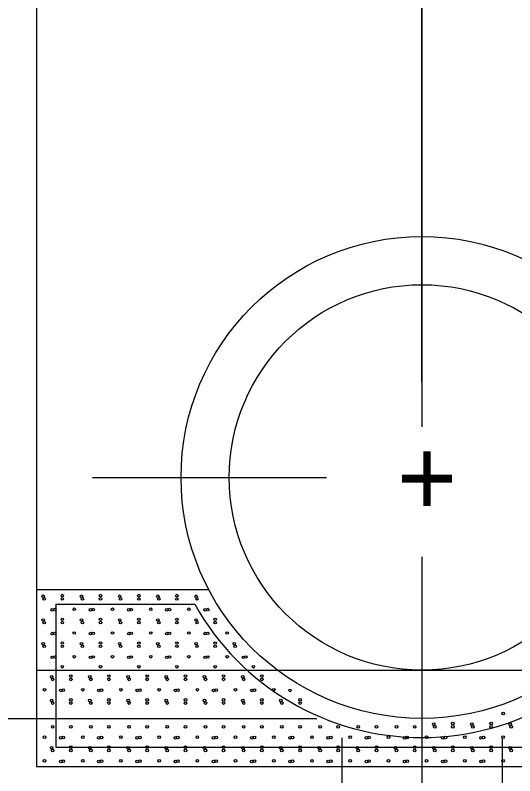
# Model space of a CAD drawing. Extents: x 997.6 to 1036.8, y 998.9 to 1022.6.
# Drawn here: x 1010.695 to 1011.991, y 1007.351 to 1009.324 of the extents above; entities that cross this region are included whole.
import ezdxf

# ---------------------------------------------------------------- set-up
doc = ezdxf.new("R2010")
doc.units = 0
doc.layers.add('1', color=7, linetype='Continuous')

msp = doc.modelspace()

# ---------------------------------------------------------------- linework, layer by layer
at = {"layer": '1'}
for p, q in [((1011.75, 1012.1219), (1011.75, 1008.2564)), ((1010.75, 1009.5), (1010.75, 1007.375)), ((1010.8952, 1008.125), (1011.5028, 1008.125)), ((1011.75, 1007.9186), (1011.75, 1007.2757)), ((1010.75, 1007.834), (1011.1969, 1007.834)), ((1010.8, 1007.796), (1010.8, 1007.425)), ((1010.8, 1007.796), (1011.1606, 1007.796)), ((1010.75, 1007.625), (1011.375, 1007.625)), ((1011.375, 1007.625), (1012.125, 1007.625)), ((1009.747, 1007.5), (1011.4773, 1007.5)), ((1011.542, 1007.4496), (1011.542, 1007.0529)), ((1011.9585, 1007.4496), (1011.9585, 1007.0529)), ((1010.8, 1007.425), (1012.7, 1007.425)), ((1010.75, 1007.375), (1012.75, 1007.375))]:
    msp.add_line(p, q, dxfattribs=at)
msp.add_lwpolyline([(1011.75, 1008.3723), (1011.75, 1010.2564)], dxfattribs=at)
for centre, radius in [((1011.75, 1008.125), 0.625), ((1011.75, 1008.125), 0.5), ((1010.7673, 1007.8167), 0.00339), ((1010.7698, 1007.8098), 0.00339), ((1010.8168, 1007.8184), 0.00339), ((1010.8168, 1007.8098), 0.00339), ((1010.8664, 1007.8167), 0.00339), ((1010.8689, 1007.8098), 0.00339), ((1010.916, 1007.8184), 0.00339), ((1010.916, 1007.8098), 0.00339), ((1010.9656, 1007.8167), 0.00339), ((1010.9681, 1007.8098), 0.00339), ((1011.0152, 1007.8184), 0.00339), ((1011.0152, 1007.8098), 0.00339), ((1011.0648, 1007.8167), 0.00339), ((1011.0673, 1007.8098), 0.00339), ((1011.1143, 1007.8184), 0.00339), ((1011.1143, 1007.8098), 0.00339), ((1011.1639, 1007.8167), 0.00339), ((1011.1664, 1007.8098), 0.00339), ((1010.7908, 1007.7813), 0.00339), ((1010.7975, 1007.7821), 0.00339), ((1010.8479, 1007.7829), 0.00339), ((1010.8899, 1007.7813), 0.00339), ((1010.8967, 1007.7821), 0.00339), ((1010.9471, 1007.7829), 0.00339), ((1010.9891, 1007.7813), 0.00339), ((1010.9958, 1007.7821), 0.00339), ((1011.0463, 1007.7829), 0.00339), ((1011.0883, 1007.7813), 0.00339), ((1011.095, 1007.7821), 0.00339), ((1011.1454, 1007.7829), 0.00339), ((1011.1874, 1007.7813), 0.00339), ((1011.1942, 1007.7821), 0.00339), ((1010.7673, 1007.7552), 0.00339), ((1010.7698, 1007.7483), 0.00339), ((1010.8168, 1007.7569), 0.00339), ((1010.8168, 1007.7483), 0.00339), ((1010.8664, 1007.7552), 0.00339), ((1010.8689, 1007.7483), 0.00339), ((1010.916, 1007.7569), 0.00339), ((1010.916, 1007.7483), 0.00339), ((1010.9656, 1007.7552), 0.00339), ((1010.9681, 1007.7483), 0.00339), ((1011.0152, 1007.7569), 0.00339), ((1011.0152, 1007.7483), 0.00339), ((1011.0648, 1007.7552), 0.00339), ((1011.0673, 1007.7483), 0.00339), ((1011.1143, 1007.7569), 0.00339), ((1011.1143, 1007.7483), 0.00339), ((1011.1639, 1007.7552), 0.00339), ((1011.1664, 1007.7483), 0.00339), ((1011.2135, 1007.7569), 0.00339), ((1011.2135, 1007.7483), 0.00339), ((1010.7908, 1007.7198), 0.00339), ((1010.7975, 1007.7206), 0.00339), ((1010.8479, 1007.7214), 0.00339), ((1010.8899, 1007.7198), 0.00339), ((1010.8967, 1007.7206), 0.00339), ((1010.9471, 1007.7214), 0.00339), ((1010.9891, 1007.7198), 0.00339), ((1010.9958, 1007.7206), 0.00339), ((1011.0463, 1007.7214), 0.00339), ((1011.0883, 1007.7198), 0.00339), ((1011.095, 1007.7206), 0.00339), ((1011.1454, 1007.7214), 0.00339), ((1011.1874, 1007.7198), 0.00339), ((1011.1942, 1007.7206), 0.00339), ((1011.2446, 1007.7214), 0.00339), ((1010.7673, 1007.6937), 0.00339), ((1010.7698, 1007.6868), 0.00339), ((1010.8168, 1007.6954), 0.00339), ((1010.8168, 1007.6868), 0.00339), ((1010.8664, 1007.6937), 0.00339), ((1010.8689, 1007.6868), 0.00339), ((1010.916, 1007.6954), 0.00339), ((1010.916, 1007.6868), 0.00339), ((1010.9656, 1007.6937), 0.00339), ((1010.9681, 1007.6868), 0.00339), ((1011.0152, 1007.6954), 0.00339), ((1011.0152, 1007.6868), 0.00339), ((1011.0648, 1007.6937), 0.00339), ((1011.0673, 1007.6868), 0.00339), ((1011.1143, 1007.6954), 0.00339), ((1011.1143, 1007.6868), 0.00339), ((1011.1639, 1007.6937), 0.00339), ((1011.1664, 1007.6868), 0.00339), ((1011.2135, 1007.6954), 0.00339), ((1011.2135, 1007.6868), 0.00339), ((1011.2631, 1007.6937), 0.00339), ((1011.2656, 1007.6868), 0.00339), ((1010.7908, 1007.6583), 0.00339), ((1010.7975, 1007.6591), 0.00339), ((1010.8479, 1007.6599), 0.00339), ((1010.8899, 1007.6583), 0.00339), ((1010.8967, 1007.6591), 0.00339), ((1010.9471, 1007.6599), 0.00339), ((1010.9891, 1007.6583), 0.00339), ((1010.9958, 1007.6591), 0.00339), ((1011.0463, 1007.6599), 0.00339), ((1011.0883, 1007.6583), 0.00339), ((1011.095, 1007.6591), 0.00339), ((1011.1454, 1007.6599), 0.00339), ((1011.1874, 1007.6583), 0.00339), ((1011.1942, 1007.6591), 0.00339), ((1011.2446, 1007.6599), 0.00339), ((1011.2866, 1007.6583), 0.00339), ((1011.2933, 1007.6591), 0.00339), ((1010.8168, 1007.6339), 0.00339), ((1010.916, 1007.6339), 0.00339), ((1011.0152, 1007.6339), 0.00339), ((1011.1143, 1007.6339), 0.00339), ((1011.2135, 1007.6339), 0.00339), ((1011.3127, 1007.6339), 0.00339), ((1010.7892, 1007.6079), 0.00339), ((1010.8388, 1007.6097), 0.00339), ((1010.8883, 1007.6079), 0.00339), ((1010.9379, 1007.6097), 0.00339), ((1010.9875, 1007.6079), 0.00339), ((1011.0371, 1007.6097), 0.00339), ((1011.0867, 1007.6079), 0.00339), ((1011.1363, 1007.6097), 0.00339), ((1011.1858, 1007.6079), 0.00339), ((1011.2354, 1007.6097), 0.00339), ((1011.285, 1007.6079), 0.00339), ((1011.3346, 1007.6097), 0.00339), ((1010.7917, 1007.6011), 0.00339), ((1010.8388, 1007.6011), 0.00339), ((1010.8908, 1007.6011), 0.00339), ((1010.9379, 1007.6011), 0.00339), ((1010.99, 1007.6011), 0.00339), ((1011.0371, 1007.6011), 0.00339), ((1011.0892, 1007.6011), 0.00339), ((1011.1363, 1007.6011), 0.00339), ((1011.1883, 1007.6011), 0.00339), ((1011.2354, 1007.6011), 0.00339), ((1011.2875, 1007.6011), 0.00339), ((1011.3346, 1007.6011), 0.00339), ((1010.7707, 1007.5742), 0.00339), ((1010.8127, 1007.5725), 0.00339), ((1010.8194, 1007.5733), 0.00339), ((1010.8698, 1007.5742), 0.00339), ((1010.9118, 1007.5725), 0.00339), ((1010.9186, 1007.5733), 0.00339), ((1010.969, 1007.5742), 0.00339), ((1011.011, 1007.5725), 0.00339), ((1011.0178, 1007.5733), 0.00339), ((1011.0682, 1007.5742), 0.00339), ((1011.1102, 1007.5725), 0.00339), ((1011.1169, 1007.5733), 0.00339), ((1011.1673, 1007.5742), 0.00339), ((1011.2093, 1007.5725), 0.00339), ((1011.2161, 1007.5733), 0.00339), ((1011.2665, 1007.5742), 0.00339), ((1011.3085, 1007.5725), 0.00339), ((1011.3153, 1007.5733), 0.00339), ((1011.3657, 1007.5742), 0.00339), ((1011.4077, 1007.5725), 0.00339), ((1010.8388, 1007.5482), 0.00339), ((1010.9379, 1007.5482), 0.00339), ((1011.0371, 1007.5482), 0.00339), ((1011.1363, 1007.5482), 0.00339), ((1011.2354, 1007.5482), 0.00339), ((1011.3346, 1007.5482), 0.00339), ((1011.4338, 1007.5482), 0.00339), ((1010.7892, 1007.5464), 0.00339), ((1010.7917, 1007.5396), 0.00339), ((1010.8388, 1007.5396), 0.00339), ((1010.8883, 1007.5464), 0.00339), ((1010.8908, 1007.5396), 0.00339), ((1010.9379, 1007.5396), 0.00339), ((1010.9875, 1007.5464), 0.00339), ((1010.99, 1007.5396), 0.00339), ((1011.0371, 1007.5396), 0.00339), ((1011.0867, 1007.5464), 0.00339), ((1011.0892, 1007.5396), 0.00339), ((1011.1363, 1007.5396), 0.00339), ((1011.1858, 1007.5464), 0.00339), ((1011.1883, 1007.5396), 0.00339), ((1011.2354, 1007.5396), 0.00339), ((1011.285, 1007.5464), 0.00339), ((1011.2875, 1007.5396), 0.00339), ((1011.3346, 1007.5396), 0.00339), ((1011.3842, 1007.5464), 0.00339), ((1011.3867, 1007.5396), 0.00339), ((1011.4338, 1007.5396), 0.00339), ((1011.9607, 1007.5127), 0.00339), ((1010.7917, 1007.4781), 0.00339), ((1010.8388, 1007.4781), 0.00339), ((1010.8908, 1007.4781), 0.00339), ((1010.9379, 1007.4781), 0.00339), ((1010.99, 1007.4781), 0.00339), ((1011.0371, 1007.4781), 0.00339), ((1011.0892, 1007.4781), 0.00339), ((1011.1363, 1007.4781), 0.00339), ((1011.1883, 1007.4781), 0.00339), ((1011.2354, 1007.4781), 0.00339), ((1011.2875, 1007.4781), 0.00339), ((1011.3346, 1007.4781), 0.00339), ((1011.3867, 1007.4781), 0.00339), ((1011.4338, 1007.4781), 0.00339), ((1011.4858, 1007.4781), 0.00339), ((1011.5329, 1007.4781), 0.00339), ((1011.585, 1007.4781), 0.00339), ((1011.6321, 1007.4781), 0.00339), ((1011.6842, 1007.4781), 0.00339), ((1011.7313, 1007.4781), 0.00339), ((1011.7808, 1007.4849), 0.00339), ((1011.7833, 1007.4781), 0.00339), ((1011.8304, 1007.4867), 0.00339), ((1011.8304, 1007.4781), 0.00339), ((1011.88, 1007.4849), 0.00339), ((1011.8825, 1007.4781), 0.00339), ((1011.9296, 1007.4867), 0.00339), ((1011.9296, 1007.4781), 0.00339), ((1011.9792, 1007.4849), 0.00339), ((1011.9817, 1007.4781), 0.00339), ((1010.7707, 1007.4512), 0.00339), ((1010.8127, 1007.4495), 0.00339), ((1010.8194, 1007.4503), 0.00339), ((1010.8698, 1007.4512), 0.00339), ((1010.9118, 1007.4495), 0.00339), ((1010.9186, 1007.4503), 0.00339), ((1010.969, 1007.4512), 0.00339), ((1011.011, 1007.4495), 0.00339), ((1011.0178, 1007.4503), 0.00339), ((1011.0682, 1007.4512), 0.00339), ((1011.1102, 1007.4495), 0.00339), ((1011.1169, 1007.4503), 0.00339), ((1011.1673, 1007.4512), 0.00339), ((1011.2093, 1007.4495), 0.00339), ((1011.2161, 1007.4503), 0.00339), ((1011.2665, 1007.4512), 0.00339), ((1011.3085, 1007.4495), 0.00339), ((1011.3153, 1007.4503), 0.00339), ((1011.3657, 1007.4512), 0.00339), ((1011.4077, 1007.4495), 0.00339), ((1011.4144, 1007.4503), 0.00339), ((1011.4648, 1007.4512), 0.00339), ((1011.5068, 1007.4495), 0.00339), ((1011.5136, 1007.4503), 0.00339), ((1011.564, 1007.4512), 0.00339), ((1011.606, 1007.4495), 0.00339), ((1011.6128, 1007.4503), 0.00339), ((1011.6632, 1007.4512), 0.00339), ((1011.7052, 1007.4495), 0.00339), ((1011.7119, 1007.4503), 0.00339), ((1011.7623, 1007.4512), 0.00339), ((1011.8043, 1007.4495), 0.00339), ((1011.8111, 1007.4503), 0.00339), ((1011.8615, 1007.4512), 0.00339), ((1011.9035, 1007.4495), 0.00339), ((1011.9103, 1007.4503), 0.00339), ((1011.9607, 1007.4512), 0.00339), ((1010.7892, 1007.4234), 0.00339), ((1010.7917, 1007.4166), 0.00339), ((1010.8388, 1007.4252), 0.00339), ((1010.8388, 1007.4166), 0.00339), ((1010.8883, 1007.4234), 0.00339), ((1010.8908, 1007.4166), 0.00339), ((1010.9379, 1007.4252), 0.00339), ((1010.9379, 1007.4166), 0.00339), ((1010.9875, 1007.4234), 0.00339), ((1010.99, 1007.4166), 0.00339), ((1011.0371, 1007.4252), 0.00339), ((1011.0371, 1007.4166), 0.00339), ((1011.0867, 1007.4234), 0.00339), ((1011.0892, 1007.4166), 0.00339), ((1011.1363, 1007.4252), 0.00339), ((1011.1363, 1007.4166), 0.00339), ((1011.1858, 1007.4234), 0.00339), ((1011.1883, 1007.4166), 0.00339), ((1011.2354, 1007.4252), 0.00339), ((1011.2354, 1007.4166), 0.00339), ((1011.285, 1007.4234), 0.00339), ((1011.2875, 1007.4166), 0.00339), ((1011.3346, 1007.4252), 0.00339), ((1011.3346, 1007.4166), 0.00339), ((1011.3842, 1007.4234), 0.00339), ((1011.3867, 1007.4166), 0.00339), ((1011.4338, 1007.4252), 0.00339), ((1011.4338, 1007.4166), 0.00339), ((1011.4833, 1007.4234), 0.00339), ((1011.4858, 1007.4166), 0.00339), ((1011.5329, 1007.4252), 0.00339), ((1011.5329, 1007.4166), 0.00339), ((1011.5825, 1007.4234), 0.00339), ((1011.585, 1007.4166), 0.00339), ((1011.6321, 1007.4252), 0.00339), ((1011.6321, 1007.4166), 0.00339), ((1011.6817, 1007.4234), 0.00339), ((1011.6842, 1007.4166), 0.00339), ((1011.7313, 1007.4252), 0.00339), ((1011.7313, 1007.4166), 0.00339), ((1011.7808, 1007.4234), 0.00339), ((1011.7833, 1007.4166), 0.00339), ((1011.8304, 1007.4252), 0.00339), ((1011.8304, 1007.4166), 0.00339), ((1011.88, 1007.4234), 0.00339), ((1011.8825, 1007.4166), 0.00339), ((1011.9296, 1007.4252), 0.00339), ((1011.9296, 1007.4166), 0.00339), ((1011.9792, 1007.4234), 0.00339), ((1011.9817, 1007.4166), 0.00339), ((1010.7707, 1007.3897), 0.00339), ((1010.8698, 1007.3897), 0.00339), ((1010.969, 1007.3897), 0.00339), ((1011.0682, 1007.3897), 0.00339), ((1011.1673, 1007.3897), 0.00339), ((1011.2665, 1007.3897), 0.00339), ((1011.3657, 1007.3897), 0.00339), ((1011.4648, 1007.3897), 0.00339), ((1011.564, 1007.3897), 0.00339), ((1011.6632, 1007.3897), 0.00339), ((1011.7623, 1007.3897), 0.00339), ((1011.8615, 1007.3897), 0.00339), ((1011.9607, 1007.3897), 0.00339), ((1010.8127, 1007.388), 0.00339), ((1010.8194, 1007.3888), 0.00339), ((1010.9118, 1007.388), 0.00339), ((1010.9186, 1007.3888), 0.00339), ((1011.011, 1007.388), 0.00339), ((1011.0178, 1007.3888), 0.00339), ((1011.1102, 1007.388), 0.00339), ((1011.1169, 1007.3888), 0.00339), ((1011.2093, 1007.388), 0.00339), ((1011.2161, 1007.3888), 0.00339), ((1011.3085, 1007.388), 0.00339), ((1011.3153, 1007.3888), 0.00339), ((1011.4077, 1007.388), 0.00339), ((1011.4144, 1007.3888), 0.00339), ((1011.5068, 1007.388), 0.00339), ((1011.5136, 1007.3888), 0.00339), ((1011.606, 1007.388), 0.00339), ((1011.6128, 1007.3888), 0.00339), ((1011.7052, 1007.388), 0.00339), ((1011.7119, 1007.3888), 0.00339), ((1011.8043, 1007.388), 0.00339), ((1011.8111, 1007.3888), 0.00339), ((1011.9035, 1007.388), 0.00339), ((1011.9103, 1007.3888), 0.00339)]:
    msp.add_circle(centre, radius, dxfattribs=at)
msp.add_arc((1011.75, 1008.125), 0.675, 209.1685, 331.0783, dxfattribs=at)

# ---------------------------------------------------------------- texts
msp.add_text('+', height=0.2, dxfattribs=at).set_placement((1011.6854, 1008.025))

doc.saveas('drawing.dxf')
